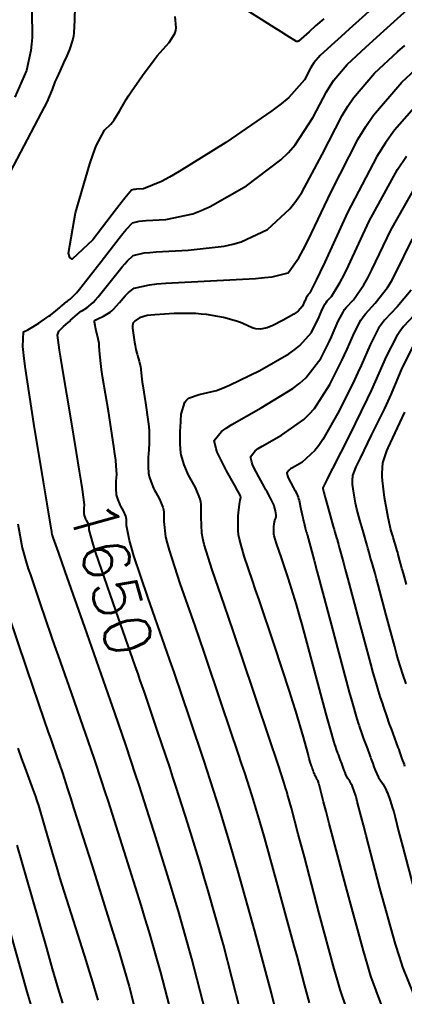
# Model space of a CAD drawing. Header units: metres. Extents: x 837475 to 838479, y 1189012 to 1191015.
# Drawn here: x 837537.2 to 837568.8, y 1190121.9 to 1190202.4 of the extents above; entities that cross this region are included whole.
import ezdxf

# ---------------------------------------------------------------- set-up
doc = ezdxf.new("R2010")
doc.units = ezdxf.units.M
doc.header["$LTSCALE"] = 0.3
doc.layers.add('COTAS 10', color=1, linetype='Continuous')
doc.layers.add('COTAS INT', color=252, linetype='Continuous')
doc.styles.get("Standard").update_dxf_attribs({"font": 'simplex.shx'})

msp = doc.modelspace()

# ---------------------------------------------------------------- linework, layer by layer
at = {"layer": 'COTAS 10'}
for points in [[(837555.321, 1190120.754), (837553.944, 1190126.131), (837552.695, 1190130.585), (837552.374, 1190131.696), (837552.063, 1190132.754), (837551.03, 1190136.131), (837550.065, 1190139.13), (837549.797, 1190139.949), (837549.53, 1190140.764), (837548.565, 1190143.666), (837547.446, 1190146.946), (837547.082, 1190147.999), (837546.951, 1190148.376), (837546.694, 1190149.114), (837545.099, 1190153.666), (837543.698, 1190157.705), (837543.434, 1190158.498), (837543.222, 1190159.149), (837542.904, 1190160.326), (837542.904, 1190160.571), (837542.894, 1190160.636), (837542.88, 1190160.699), (837542.789, 1190160.913), (837542.682, 1190161.107), (837542.657, 1190161.156), (837542.633, 1190161.203), (837542.565, 1190161.36), (837542.519, 1190161.51), (837542.51, 1190161.554), (837542.502, 1190161.599), (837542.489, 1190161.77), (837542.49, 1190161.97), (837542.492, 1190162.034), (837542.495, 1190162.101), (837542.513, 1190162.375), (837542.358, 1190163.631), (837542.253, 1190164.318), (837542.12, 1190165.153), (837541.866, 1190166.682), (837541.414, 1190169.392), (837540.705, 1190173.623), (837540.57, 1190174.451), (837540.462, 1190175.132), (837540.293, 1190176.35), (837540.372, 1190176.613), (837540.42, 1190176.691), (837540.479, 1190176.77), (837540.786, 1190177.075), (837541.167, 1190177.399), (837541.272, 1190177.491), (837541.377, 1190177.585), (837541.756, 1190177.93), (837542.134, 1190178.248), (837542.238, 1190178.324), (837542.342, 1190178.395), (837542.715, 1190178.609), (837543.236, 1190179.044), (837543.434, 1190179.256), (837543.654, 1190179.506), (837544.642, 1190180.737), (837545.624, 1190181.977), (837545.84, 1190182.233), (837546.033, 1190182.451), (837546.532, 1190182.924), (837547.434, 1190183.127), (837547.882, 1190183.175), (837548.415, 1190183.22), (837551.057, 1190183.353), (837554.003, 1190183.683), (837554.729, 1190183.852), (837555.416, 1190184.054), (837557.572, 1190185.065), (837559.42, 1190186.76), (837559.912, 1190187.394), (837560.396, 1190188.1), (837562.077, 1190191.241), (837563.727, 1190194.46), (837564.192, 1190195.215), (837564.661, 1190195.909), (837566.385, 1190197.923), (837568.284, 1190199.679), (837568.863, 1190200.211)], [(837569.644, 1190121.991), (837568.722, 1190124.292), (837568.425, 1190125.191), (837568.11, 1190126.204), (837566.825, 1190130.811), (837565.686, 1190135.16), (837565.464, 1190136.01), (837565.282, 1190136.707), (837564.965, 1190137.947), (837564.894, 1190138.222), (837564.868, 1190138.311), (837564.84, 1190138.405), (837564.717, 1190138.791), (837564.574, 1190139.176), (837564.533, 1190139.269), (837564.492, 1190139.357), (837564.339, 1190139.628), (837564.198, 1190139.849), (837564.164, 1190139.906), (837564.132, 1190139.961), (837564.035, 1190140.144), (837563.954, 1190140.327), (837563.932, 1190140.381), (837563.91, 1190140.437), (837563.832, 1190140.654), (837563.743, 1190140.907), (837563.715, 1190140.986), (837563.685, 1190141.069), (837563.562, 1190141.399), (837563.435, 1190141.741), (837563.403, 1190141.831), (837563.371, 1190141.919), (837563.267, 1190142.219), (837563.171, 1190142.501), (837563.119, 1190142.655), (837563.025, 1190142.927), (837562.727, 1190143.982), (837562.572, 1190144.552), (837562.386, 1190145.242), (837561.453, 1190148.74), (837560.426, 1190152.517), (837560.181, 1190153.384), (837559.953, 1190154.173), (837559.271, 1190156.376), (837558.773, 1190157.852), (837558.661, 1190158.183), (837558.559, 1190158.48), (837558.286, 1190159.271), (837558.134, 1190159.82), (837558.11, 1190159.964), (837558.094, 1190160.105), (837558.097, 1190160.586), (837558.153, 1190160.972), (837558.17, 1190161.053), (837558.187, 1190161.123), (837558.251, 1190161.281), (837558.289, 1190161.426), (837558.289, 1190161.487), (837558.286, 1190161.558), (837558.235, 1190161.886), (837558.126, 1190162.28), (837558.085, 1190162.392), (837558.039, 1190162.504), (837557.836, 1190162.918), (837557.543, 1190163.444), (837557.441, 1190163.627), (837557.33, 1190163.827), (837556.853, 1190164.681), (837556.423, 1190165.521), (837556.341, 1190165.711), (837556.276, 1190165.882), (837556.175, 1190166.347), (837556.571, 1190166.829), (837556.819, 1190167.012), (837557.128, 1190167.216), (837558.741, 1190168.129), (837560.57, 1190169.405), (837561.015, 1190169.838), (837561.433, 1190170.306), (837562.718, 1190172.282), (837563.7, 1190174.273), (837563.926, 1190174.749), (837564.133, 1190175.194), (837564.716, 1190176.53), (837565.257, 1190177.591), (837565.437, 1190177.862), (837565.63, 1190178.123), (837566.438, 1190178.984), (837567.453, 1190180.28), (837567.776, 1190180.816), (837568.119, 1190181.429), (837569.509, 1190184.281)], [(837540.75, 1190121.351), (837540.449, 1190122.308), (837539.893, 1190124.171), (837539.667, 1190124.955), (837539.41, 1190125.856), (837538.219, 1190130.078), (837536.978, 1190134.357)]]:
    msp.add_lwpolyline(points, dxfattribs=at)
at = {"layer": 'COTAS INT'}
for points in [[(837567.496, 1190204.474), (837564.291, 1190201.561), (837563.635, 1190200.964), (837563.079, 1190200.457), (837561.904, 1190199.381), (837561.39, 1190198.78), (837561.25, 1190198.573), (837561.111, 1190198.348), (837560.619, 1190197.388), (837559.331, 1190195.941), (837558.69, 1190195.41), (837557.926, 1190194.822), (837554.14, 1190192.224), (837550.311, 1190189.833), (837549.519, 1190189.374), (837548.845, 1190189.004), (837547.379, 1190188.403), (837546.797, 1190188.374), (837546.68, 1190188.364), (837546.581, 1190188.354), (837546.382, 1190188.309), (837545.848, 1190187.65), (837545.538, 1190187.252), (837545.158, 1190186.761), (837543.198, 1190184.208), (837541.511, 1190182.626), (837541.302, 1190182.747), (837541.205, 1190183.11), (837541.788, 1190186.437), (837542.953, 1190190.467), (837543.222, 1190191.272), (837543.469, 1190191.942), (837544.17, 1190193.241), (837544.695, 1190193.739), (837544.831, 1190193.904), (837544.964, 1190194.08), (837545.409, 1190194.815), (837545.951, 1190195.755), (837546.145, 1190196.061), (837546.358, 1190196.387), (837547.284, 1190197.728), (837548.259, 1190199.044), (837548.502, 1190199.353), (837548.734, 1190199.639), (837549.474, 1190200.472), (837549.954, 1190201.209), (837550.022, 1190201.435), (837550.062, 1190201.669), (837549.97, 1190202.592)], [(837541.717, 1190203.434), (837541.7, 1190202.305), (837541.652, 1190201.251), (837541.614, 1190200.983), (837541.565, 1190200.727), (837541.299, 1190199.889), (837540.972, 1190199.156), (837540.886, 1190198.966), (837540.8, 1190198.781), (837540.505, 1190198.16), (837540.232, 1190197.562), (837540.161, 1190197.392), (837540.092, 1190197.219), (837539.858, 1190196.579), (837539.409, 1190195.553), (837539.204, 1190195.138), (837538.964, 1190194.665), (837537.808, 1190192.482), (837536.395, 1190189.795)], [(837538.192, 1190203.103), (837538.209, 1190200.864), (837538.17, 1190200.311), (837538.112, 1190199.787), (837537.742, 1190198.14), (837536.796, 1190195.955)], [(837552.481, 1190120.615), (837551.359, 1190124.994), (837550.252, 1190128.907), (837549.933, 1190129.991), (837549.609, 1190131.076), (837548.395, 1190134.994), (837547.26, 1190138.537), (837546.986, 1190139.385), (837546.729, 1190140.175), (837545.946, 1190142.545), (837545.016, 1190145.254), (837544.667, 1190146.258), (837544.279, 1190147.372), (837542.545, 1190152.308), (837540.933, 1190156.882), (837540.368, 1190158.485), (837539.939, 1190159.703), (837539.89, 1190159.85), (837539.883, 1190159.874), (837539.864, 1190159.939), (837539.835, 1190160.103), (837539.82, 1190160.189), (837539.803, 1190160.293), (837539.446, 1190162.474), (837539.152, 1190164.266), (837538.361, 1190169.079), (837537.646, 1190173.784), (837537.534, 1190174.69), (837537.458, 1190175.423), (837537.496, 1190176.636), (837537.862, 1190176.801), (837537.994, 1190176.873), (837538.139, 1190176.957), (837538.774, 1190177.357), (837539.426, 1190177.799), (837539.582, 1190177.91), (837539.727, 1190178.015), (837540.164, 1190178.355), (837540.496, 1190178.636), (837540.576, 1190178.705), (837540.65, 1190178.769), (837540.874, 1190178.97), (837541.062, 1190179.128), (837541.113, 1190179.166), (837541.165, 1190179.202), (837541.351, 1190179.308), (837541.852, 1190179.841), (837542.103, 1190180.146), (837542.402, 1190180.519), (837543.888, 1190182.431), (837545.379, 1190184.354), (837545.681, 1190184.732), (837545.936, 1190185.044), (837546.457, 1190185.616), (837547.008, 1190185.74), (837547.281, 1190185.77), (837547.606, 1190185.797), (837549.218, 1190185.878), (837551.424, 1190186.344), (837552.124, 1190186.613), (837552.863, 1190186.944), (837555.856, 1190188.645), (837558.673, 1190190.791), (837559.301, 1190191.402), (837559.864, 1190192.021), (837561.348, 1190194.314), (837562.419, 1190196.404), (837562.721, 1190196.894), (837563.025, 1190197.345), (837564.145, 1190198.652), (837565.681, 1190200.068), (837566.249, 1190200.588), (837566.878, 1190201.162), (837569.665, 1190203.698)], [(837562.202, 1190202.417), (837561.54, 1190201.819), (837561.005, 1190201.338), (837560.13, 1190200.564), (837560.077, 1190200.552), (837560.061, 1190200.551), (837560.044, 1190200.55), (837559.976, 1190200.552), (837559.179, 1190201.028), (837558.702, 1190201.325), (837558.115, 1190201.694), (837555.068, 1190203.625)], [(837558.209, 1190120.934), (837557.898, 1190122.149), (837556.528, 1190127.267), (837555.139, 1190132.263), (837554.815, 1190133.401), (837554.518, 1190134.431), (837553.664, 1190137.267), (837552.869, 1190139.722), (837552.609, 1190140.514), (837552.331, 1190141.353), (837551.184, 1190144.787), (837549.888, 1190148.601), (837549.677, 1190149.217), (837549.517, 1190149.68), (837549.141, 1190150.77), (837547.736, 1190154.787), (837546.591, 1190158.173), (837546.377, 1190158.864), (837546.209, 1190159.449), (837545.977, 1190160.671), (837545.978, 1190161.176), (837545.957, 1190161.308), (837545.927, 1190161.438), (837545.741, 1190161.88), (837545.52, 1190162.278), (837545.468, 1190162.379), (837545.42, 1190162.477), (837545.279, 1190162.798), (837545.184, 1190163.109), (837545.166, 1190163.199), (837545.15, 1190163.292), (837545.122, 1190163.643), (837545.125, 1190164.055), (837545.13, 1190164.186), (837545.136, 1190164.325), (837545.172, 1190164.887), (837545.125, 1190165.601), (837545.094, 1190166.055), (837545.029, 1190166.576), (837544.945, 1190167.182), (837544.481, 1190170.082), (837544.011, 1190172.951), (837543.922, 1190173.537), (837543.851, 1190174.034), (837543.744, 1190175.075), (837543.74, 1190175.479), (837543.735, 1190175.574), (837543.727, 1190175.662), (837543.684, 1190175.917), (837543.616, 1190176.186), (837543.593, 1190176.283), (837543.568, 1190176.389), (837543.464, 1190176.85), (837543.375, 1190177.275), (837543.36, 1190177.357), (837543.349, 1190177.425), (837543.342, 1190177.542), (837543.466, 1190177.609), (837543.626, 1190177.689), (837544.079, 1190177.909), (837544.621, 1190178.248), (837544.765, 1190178.365), (837544.906, 1190178.493), (837545.395, 1190179.043), (837545.868, 1190179.601), (837545.999, 1190179.734), (837546.131, 1190179.859), (837546.607, 1190180.232), (837547.861, 1190180.514), (837548.483, 1190180.581), (837549.224, 1190180.643), (837552.895, 1190180.828), (837556.582, 1190181.023), (837557.334, 1190181.091), (837557.968, 1190181.165), (837559.288, 1190181.486), (837560.166, 1190182.73), (837560.523, 1190183.386), (837560.929, 1190184.179), (837562.805, 1190188.168), (837565.034, 1190192.517), (837565.663, 1190193.536), (837566.296, 1190194.474), (837568.625, 1190197.195), (837570.886, 1190199.291)], [(837570.866, 1190196.466), (837568.026, 1190193.249), (837567.288, 1190192.199), (837566.571, 1190191.081), (837564.152, 1190186.466), (837562.287, 1190182.368), (837561.919, 1190181.575), (837561.615, 1190180.93), (837561.051, 1190179.834), (837560.919, 1190179.694), (837560.887, 1190179.651), (837560.858, 1190179.607), (837560.77, 1190179.434), (837560.674, 1190179.216), (837560.641, 1190179.143), (837560.604, 1190179.065), (837560.444, 1190178.741), (837560.092, 1190178.344), (837559.935, 1190178.221), (837559.752, 1190178.092), (837558.872, 1190177.579), (837557.948, 1190177.132), (837557.737, 1190177.044), (837557.544, 1190176.972), (837557.009, 1190176.845), (837556.609, 1190176.871), (837556.502, 1190176.895), (837556.396, 1190176.927), (837556.027, 1190177.107), (837555.49, 1190177.354), (837555.278, 1190177.429), (837555.039, 1190177.507), (837553.95, 1190177.81), (837552.558, 1190178.056), (837552.129, 1190178.097), (837551.679, 1190178.126), (837549.897, 1190178.136), (837548.3, 1190178.042), (837547.968, 1190178.006), (837547.684, 1190177.966), (837547.054, 1190177.784), (837546.78, 1190177.594), (837546.72, 1190177.548), (837546.667, 1190177.504), (837546.531, 1190177.372), (837546.479, 1190177.149), (837546.478, 1190177.048), (837546.483, 1190176.93), (837546.551, 1190176.365), (837546.647, 1190175.773), (837546.67, 1190175.638), (837546.691, 1190175.516), (837546.756, 1190175.184), (837546.828, 1190174.882), (837546.854, 1190174.779), (837546.883, 1190174.668), (837547.007, 1190174.201), (837547.121, 1190173.738), (837547.142, 1190173.63), (837547.159, 1190173.531), (837547.183, 1190173.249), (837547.236, 1190172.732), (837547.271, 1190172.486), (837547.315, 1190172.195), (837547.549, 1190170.771), (837547.769, 1190169.21), (837547.805, 1190168.833), (837547.83, 1190168.479), (837547.831, 1190167.4), (837547.777, 1190166.549), (837547.767, 1190166.339), (837547.76, 1190166.14), (837547.755, 1190165.516), (837547.798, 1190164.984), (837547.822, 1190164.844), (837547.85, 1190164.707), (837547.993, 1190164.237), (837548.206, 1190163.75), (837548.279, 1190163.602), (837548.358, 1190163.449), (837548.692, 1190162.847), (837548.974, 1190162.177), (837549.02, 1190161.981), (837549.051, 1190161.78), (837549.05, 1190161.016), (837549.196, 1190159.749), (837549.321, 1190159.231), (837549.483, 1190158.641), (837550.374, 1190155.908), (837551.587, 1190152.425), (837551.952, 1190151.362), (837552.331, 1190150.257), (837553.803, 1190145.908), (837555.133, 1190141.942), (837555.421, 1190141.078), (837555.674, 1190140.315), (837556.299, 1190138.403), (837556.863, 1190136.506), (837557.079, 1190135.752), (837557.32, 1190134.898), (837558.403, 1190130.989), (837559.502, 1190126.971), (837559.752, 1190126.049), (837559.979, 1190125.21), (837560.605, 1190122.865), (837561.008, 1190121.37)], [(837564.117, 1190120.85), (837563.559, 1190122.46), (837563.328, 1190123.24), (837563.065, 1190124.165), (837561.839, 1190128.713), (837560.61, 1190133.387), (837560.345, 1190134.392), (837560.112, 1190135.271), (837559.54, 1190137.403), (837559.227, 1190138.529), (837559.158, 1190138.775), (837559.096, 1190138.993), (837558.933, 1190139.54), (837558.478, 1190140.907), (837558.232, 1190141.642), (837557.934, 1190142.531), (837556.422, 1190147.029), (837554.773, 1190151.912), (837554.387, 1190153.044), (837554.033, 1190154.08), (837553.011, 1190157.029), (837552.376, 1190159.109), (837552.265, 1190159.597), (837552.183, 1190160.048), (837552.123, 1190161.36), (837552.125, 1190162.385), (837552.082, 1190162.654), (837552.021, 1190162.917), (837551.644, 1190163.813), (837551.196, 1190164.62), (837551.09, 1190164.825), (837550.993, 1190165.023), (837550.707, 1190165.676), (837550.515, 1190166.305), (837550.478, 1190166.489), (837550.446, 1190166.676), (837550.389, 1190167.389), (837550.394, 1190168.216), (837550.403, 1190168.476), (837550.415, 1190168.751), (837550.486, 1190169.854), (837550.766, 1190170.824), (837550.911, 1190171.015), (837551.086, 1190171.172), (837551.958, 1190171.456), (837553.369, 1190171.798), (837553.882, 1190171.992), (837554.45, 1190172.229), (837556.944, 1190173.441), (837559.327, 1190174.831), (837559.824, 1190175.18), (837560.25, 1190175.513), (837561.202, 1190176.588), (837561.636, 1190177.468), (837561.736, 1190177.679), (837561.827, 1190177.875), (837562.085, 1190178.466), (837562.324, 1190178.935), (837562.404, 1190179.055), (837562.489, 1190179.17), (837562.846, 1190179.551), (837563.561, 1190180.713), (837563.872, 1190181.322), (837564.231, 1190182.055), (837565.938, 1190185.738), (837568.269, 1190190.005), (837569.023, 1190191.107)], [(837567.474, 1190119.811), (837566.091, 1190123.563), (837565.797, 1190124.52), (837565.469, 1190125.636), (837564.012, 1190130.98), (837562.664, 1190136.124), (837562.405, 1190137.114), (837562.195, 1190137.914), (837561.852, 1190139.234), (837561.826, 1190139.337), (837561.816, 1190139.37), (837561.806, 1190139.405), (837561.76, 1190139.549), (837561.706, 1190139.693), (837561.691, 1190139.727), (837561.676, 1190139.76), (837561.619, 1190139.861), (837561.566, 1190139.944), (837561.553, 1190139.965), (837561.541, 1190139.986), (837561.505, 1190140.054), (837561.475, 1190140.122), (837561.467, 1190140.142), (837561.458, 1190140.163), (837561.429, 1190140.244), (837561.396, 1190140.338), (837561.386, 1190140.368), (837561.375, 1190140.399), (837561.329, 1190140.522), (837561.281, 1190140.65), (837561.269, 1190140.683), (837561.258, 1190140.716), (837561.219, 1190140.828), (837561.183, 1190140.933), (837561.173, 1190140.962), (837561.163, 1190140.99), (837561.128, 1190141.092), (837561.017, 1190141.485), (837560.96, 1190141.698), (837560.89, 1190141.956), (837560.542, 1190143.26), (837559.917, 1190145.389), (837559.673, 1190146.166), (837559.398, 1190147.024), (837558.15, 1190150.801), (837556.885, 1190154.548), (837556.6, 1190155.388), (837556.343, 1190156.142), (837555.648, 1190158.15), (837555.264, 1190159.543), (837555.203, 1190159.909), (837555.161, 1190160.267), (837555.17, 1190161.487), (837555.284, 1190162.429), (837555.307, 1190162.612), (837555.327, 1190162.76), (837555.372, 1190163.01), (837555.378, 1190163.053), (837555.374, 1190163.071), (837555.368, 1190163.09), (837555.325, 1190163.18), (837555.119, 1190163.549), (837554.879, 1190163.98), (837554.215, 1190165.168), (837553.565, 1190166.437), (837553.442, 1190166.724), (837553.343, 1190166.983), (837553.19, 1190167.685), (837553.789, 1190168.414), (837554.164, 1190168.69), (837554.63, 1190168.999), (837557.069, 1190170.379), (837559.662, 1190171.968), (837560.226, 1190172.408), (837560.723, 1190172.847), (837561.96, 1190174.435), (837562.668, 1190175.87), (837562.831, 1190176.214), (837562.98, 1190176.534), (837563.401, 1190177.498), (837563.791, 1190178.263), (837563.92, 1190178.459), (837564.06, 1190178.647), (837564.642, 1190179.267), (837565.507, 1190180.497), (837565.824, 1190181.069), (837566.175, 1190181.742), (837567.723, 1190185.009), (837569.914, 1190188.879)], [(837569.399, 1190180.064), (837568.234, 1190178.7), (837567.201, 1190177.6), (837566.954, 1190177.266), (837566.723, 1190176.919), (837566.032, 1190175.562), (837565.286, 1190173.853), (837565.021, 1190173.285), (837564.732, 1190172.675), (837563.476, 1190170.129), (837562.143, 1190167.765), (837561.804, 1190167.269), (837561.479, 1190166.843), (837560.413, 1190165.879), (837559.625, 1190165.433), (837559.474, 1190165.333), (837559.353, 1190165.244), (837559.16, 1190165.008), (837559.209, 1190164.781), (837559.241, 1190164.698), (837559.281, 1190164.605), (837559.491, 1190164.195), (837559.724, 1190163.777), (837559.778, 1190163.68), (837559.828, 1190163.591), (837559.971, 1190163.333), (837560.095, 1190163.01), (837560.133, 1190162.878), (837560.172, 1190162.728), (837560.328, 1190162.036), (837560.483, 1190161.306), (837560.522, 1190161.133), (837560.559, 1190160.972), (837560.68, 1190160.494), (837560.772, 1190160.163), (837560.792, 1190160.095), (837560.808, 1190160.037), (837560.844, 1190159.912), (837560.862, 1190159.854), (837560.866, 1190159.838), (837560.87, 1190159.823), (837560.884, 1190159.768), (837560.898, 1190159.716), (837560.906, 1190159.688), (837560.921, 1190159.638), (837561.224, 1190158.506), (837561.409, 1190157.809), (837561.639, 1190156.947), (837562.835, 1190152.448), (837564.057, 1190147.873), (837564.303, 1190146.963), (837564.509, 1190146.207), (837564.921, 1190144.762), (837565.074, 1190144.319), (837565.117, 1190144.195), (837565.159, 1190144.069), (837565.316, 1190143.609), (837565.485, 1190143.122), (837565.536, 1190142.979), (837565.589, 1190142.833), (837565.795, 1190142.276), (837565.995, 1190141.739), (837566.044, 1190141.604), (837566.09, 1190141.476), (837566.234, 1190141.064), (837566.361, 1190140.711), (837566.397, 1190140.62), (837566.433, 1190140.531), (837566.565, 1190140.235), (837566.722, 1190139.937), (837566.774, 1190139.847), (837566.83, 1190139.755), (837567.06, 1190139.394), (837567.308, 1190138.954), (837567.375, 1190138.811), (837567.442, 1190138.659), (837567.674, 1190138.033), (837567.875, 1190137.406), (837567.92, 1190137.252), (837567.962, 1190137.108), (837568.077, 1190136.66), (837568.369, 1190135.5), (837568.523, 1190134.907), (837568.708, 1190134.196), (837569.637, 1190130.642)], [(837570.03, 1190178.417), (837568.771, 1190177.076), (837568.47, 1190176.67), (837568.19, 1190176.248), (837567.347, 1190174.594), (837566.446, 1190172.528), (837566.129, 1190171.845), (837565.782, 1190171.114), (837564.284, 1190168.075), (837562.924, 1190165.376), (837562.664, 1190164.86), (837562.455, 1190164.444), (837562.121, 1190163.776), (837562.12, 1190163.758), (837562.12, 1190163.751), (837562.121, 1190163.744), (837562.125, 1190163.714), (837562.209, 1190163.401), (837562.26, 1190163.216), (837562.322, 1190162.988), (837562.65, 1190161.811), (837562.989, 1190160.595), (837563.06, 1190160.344), (837563.121, 1190160.129), (837563.257, 1190159.66), (837563.323, 1190159.437), (837563.34, 1190159.376), (837563.357, 1190159.317), (837563.411, 1190159.106), (837563.464, 1190158.904), (837563.479, 1190158.849), (837563.495, 1190158.795), (837563.553, 1190158.604), (837563.825, 1190157.61), (837563.975, 1190157.05), (837564.158, 1190156.366), (837565.09, 1190152.867), (837566.051, 1190149.287), (837566.252, 1190148.551), (837566.425, 1190147.927), (837566.818, 1190146.597), (837567.029, 1190145.984), (837567.088, 1190145.811), (837567.148, 1190145.638), (837567.364, 1190145), (837567.598, 1190144.325), (837567.669, 1190144.127), (837567.742, 1190143.924), (837568.028, 1190143.154), (837568.306, 1190142.409), (837568.373, 1190142.222), (837568.437, 1190142.044), (837568.636, 1190141.474), (837568.812, 1190140.985), (837568.862, 1190140.859)], [(837568.985, 1190147.648), (837568.714, 1190148.432), (837568.341, 1190149.648), (837568.201, 1190150.14), (837568.044, 1190150.7), (837567.345, 1190153.287), (837566.678, 1190155.785), (837566.541, 1190156.29), (837566.426, 1190156.714), (837566.185, 1190157.569), (837566.083, 1190157.902), (837566.056, 1190157.997), (837566.03, 1190158.092), (837565.938, 1190158.444), (837565.843, 1190158.81), (837565.814, 1190158.914), (837565.785, 1190159.02), (837565.669, 1190159.409), (837565.52, 1190159.913), (837565.468, 1190160.09), (837565.413, 1190160.284), (837565.178, 1190161.12), (837564.94, 1190162.036), (837564.883, 1190162.28), (837564.83, 1190162.52), (837564.67, 1190163.35), (837564.576, 1190164.062), (837564.565, 1190164.226), (837564.56, 1190164.377), (837564.596, 1190164.804), (837564.88, 1190165.515), (837565.032, 1190165.845), (837565.216, 1190166.232), (837566.145, 1190168.109), (837567.222, 1190170.326), (837567.5, 1190170.927), (837567.768, 1190171.522), (837568.663, 1190173.626), (837569.656, 1190175.576)], [(837569.027, 1190155.818), (837568.816, 1190156.535), (837568.672, 1190157.01), (837568.633, 1190157.144), (837568.595, 1190157.28), (837568.465, 1190157.782), (837568.329, 1190158.304), (837568.288, 1190158.452), (837568.246, 1190158.602), (837568.081, 1190159.157), (837567.918, 1190159.697), (837567.877, 1190159.837), (837567.837, 1190159.973), (837567.706, 1190160.43), (837567.558, 1190161.084), (837567.507, 1190161.344), (837567.452, 1190161.638), (837567.215, 1190162.987), (837567.032, 1190164.379), (837567.01, 1190164.701), (837567.001, 1190164.996), (837567.07, 1190165.832), (837567.305, 1190166.586), (837567.4, 1190166.829), (837567.508, 1190167.087), (837568.662, 1190169.538), (837568.87, 1190170.009)], [(837537.023, 1190160.811), (837537.399, 1190158.838), (837537.752, 1190157.589), (837537.897, 1190157.123), (837538.064, 1190156.605), (837538.838, 1190154.3), (837539.788, 1190151.555), (837540.065, 1190150.759), (837540.349, 1190149.947), (837541.424, 1190146.886), (837542.394, 1190144.124), (837542.611, 1190143.501), (837542.806, 1190142.94), (837543.326, 1190141.424), (837543.928, 1190139.585), (837544.174, 1190138.82), (837544.456, 1190137.945), (837545.761, 1190133.858), (837547.154, 1190129.398), (837547.492, 1190128.287), (837547.808, 1190127.23), (837548.775, 1190123.858), (837549.641, 1190120.475)], [(837536.229, 1190153.386), (837537.737, 1190148.898), (837539.209, 1190144.625), (837539.51, 1190143.752), (837539.765, 1190143.013), (837540.303, 1190141.464), (837540.509, 1190140.877), (837540.555, 1190140.744), (837540.597, 1190140.625), (837540.707, 1190140.303), (837541.127, 1190138.996), (837541.363, 1190138.256), (837541.651, 1190137.352), (837543.126, 1190132.722), (837544.7, 1190127.72), (837545.051, 1190126.582), (837545.364, 1190125.552), (837546.19, 1190122.722), (837546.801, 1190120.335)], [(837537.044, 1190142.341), (837537.35, 1190141.471), (837537.61, 1190140.739), (837538.168, 1190139.249), (837538.49, 1190138.364), (837538.603, 1190138.014), (837538.629, 1190137.932), (837538.725, 1190137.619), (837539.249, 1190135.813), (837539.965, 1190133.359), (837540.208, 1190132.556), (837540.472, 1190131.698), (837541.585, 1190128.15), (837542.65, 1190124.771), (837542.883, 1190124.019), (837543.088, 1190123.347), (837543.606, 1190121.585)], [(837536.393, 1190127.19), (837537.783, 1190122.284), (837538.102, 1190121.183)]]:
    msp.add_lwpolyline(points, dxfattribs=at)

# ---------------------------------------------------------------- texts
at = {"layer": 'COTAS 10', "insert": (837541.16, 1190162.122), "char_height": 3.8, "attachment_point": 7, "rotation": 285.53358}
msp.add_mtext('1650', dxfattribs=at)

doc.saveas('drawing.dxf')
